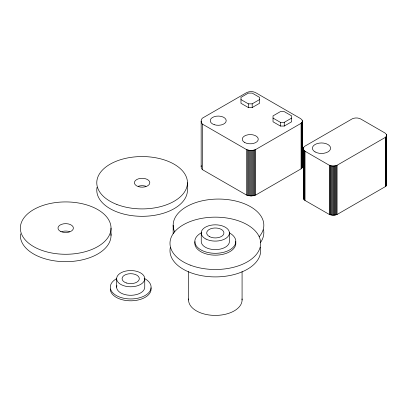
<?xml version="1.0" encoding="UTF-8"?>
<svg xmlns="http://www.w3.org/2000/svg" width="407" height="407" viewBox="0 0 407 407"><rect width="100%" height="100%" fill="white"/><g stroke="black" fill="none" stroke-linecap="round" stroke-linejoin="round"><path stroke-width="0.61" d="M302.381 121.128L301.908 122.502L301.094 123.316L255.627 149.557C252.528 150.829 248.825 150.773 245.848 149.191L202.304 124.049A11.742 6.777 0 0 1 202.304 118.208L246.505 92.689C249.313 91.214 252.889 91.214 255.703 92.689L300.559 118.59L301.908 119.755L302.381 121.128L302.381 166.656L301.908 168.035L301.094 168.844L255.627 195.09L251.104 195.976L246.581 195.09L202.304 169.582A11.742 6.777 0 0 1 201.292 165.654M386.65 135.322L386.218 136.579L385.47 137.322L337.082 165.257C334.447 166.336 331.293 166.29 328.759 164.942L305.021 151.236C303.042 150.203 302.915 147.288 304.889 146.174L352.452 118.717C355.097 117.633 358.262 117.679 360.8 119.032L384.981 132.992L386.457 134.468L386.65 184.554L386.218 185.811L385.47 186.554L337.082 214.489L334.869 215.12L332.407 215.211L329.38 214.489L305.021 200.468L303.775 199.171L303.51 197.207M240.975 99.588L248.346 103.841L252.192 103.841L259.564 99.588M252.192 107.545L259.564 103.286L259.564 97.365L252.192 93.106L248.346 93.106L240.975 97.365L240.975 103.286L248.346 107.545L252.192 107.545L252.192 103.841M273.031 118.096L280.403 122.349L284.249 122.349L291.621 118.096M284.249 126.053L291.621 121.795L291.621 115.873L284.249 111.615L280.403 111.615L273.031 115.873L273.031 121.795L280.403 126.053L284.249 126.053L284.249 122.349M386.457 183.699L386.65 184.554M302.167 165.73L302.381 166.656M386.599 134.89L386.599 184.982M386.457 134.468L386.457 185.404M386.218 136.579L386.218 185.811M385.887 136.966L385.887 186.197M385.47 137.322L385.47 186.554M337.082 165.257L337.082 214.489M336.396 165.522L336.396 214.754M335.653 165.735L335.653 214.962M334.869 165.888L334.869 215.12M334.061 165.98L334.061 215.211M333.231 166.01L333.231 215.242M332.407 165.98L332.407 215.211M331.593 165.888L331.593 215.12M330.81 165.735L330.81 214.962M330.072 165.522L330.072 214.754M329.38 165.257L329.38 214.489M305.021 151.236L305.021 200.468M304.512 150.834L304.512 200.066M304.095 150.402L304.095 199.633M303.708 147.492L303.775 199.171M303.551 149.461L303.551 158.928M303.551 197.431L303.551 198.692M303.51 147.975L303.51 154.919M303.418 148.474L303.434 198.199M302.33 120.66L302.33 167.129M302.167 122.059L302.167 167.587M301.908 122.502L301.908 168.035M301.546 122.924L301.546 168.452M301.094 123.316L301.094 168.844M280.403 122.349L280.403 126.053M255.627 149.557L255.627 195.09M254.818 149.873L254.818 195.401M253.948 150.117L253.948 195.65M253.027 150.3L253.027 195.828M252.07 150.407L252.07 195.94M251.104 150.448L251.104 195.976M250.132 150.407L250.132 195.94M249.181 150.3L249.181 195.828M248.346 103.841L248.346 107.545M248.26 150.117L248.26 195.65M247.39 149.873L247.39 195.401M246.581 149.557L246.581 195.09M242.079 271.555L242.079 299.959M229.395 232.428L229.395 240.944A14.103 8.14 0 0 1 216.244 249.598A14.103 8.14 0 0 1 201.251 242.007L201.251 233.496M202.304 124.049L202.304 169.582M201.16 121.128L201.16 166.656M188.563 271.555L188.563 299.959M187.444 182.733L187.444 190.14A45.335 26.175 0 0 1 139.637 216.275A45.335 26.175 0 0 1 97.044 187.291M173.163 225.234L173.163 232.636A45.335 26.175 0 0 0 173.204 233.776M144.75 278.668A14.052 8.115 0 0 1 123.667 285.694A14.052 8.115 0 0 1 123.667 271.642A14.052 8.115 0 0 1 144.75 278.668L144.75 287.179A14.052 8.115 0 0 1 129.314 295.253A14.052 8.115 0 0 1 116.911 285.597M116.641 278.668L116.641 287.179M111.019 228.093A45.335 26.175 0 0 1 43.02 250.763A45.335 26.175 0 0 1 43.02 205.428A45.335 26.175 0 0 1 111.019 228.093L111.019 235.495M144.149 278.327A20.401 11.778 0 0 1 145.737 295.141A20.401 11.778 0 0 1 116.585 295.686A20.401 11.778 0 0 1 116.27 278.851M150.987 287.8A20.401 11.778 0 0 1 131.761 300.793A20.401 11.778 0 0 1 110.297 289.031M229.406 232.87A20.503 11.839 0 0 1 229.777 249.867A20.503 11.839 0 0 1 200.336 249.552A20.503 11.839 0 0 1 201.806 232.575M235.587 241.529A20.503 11.839 0 0 1 215.405 255.164A20.503 11.839 0 0 1 195.034 241.626M242.023 298.952A26.76 15.451 0 0 1 215.323 315.41A26.76 15.451 0 0 1 188.624 298.952M260.271 247.314A45.335 26.175 0 0 1 215.323 276.902A45.335 26.175 0 0 1 170.375 247.314M138.253 186.284A7.708 4.452 0 0 1 145.96 186.284M174.71 232.005A45.335 26.175 0 0 1 222.939 199.186A45.335 26.175 0 0 1 259.157 236.808M263.563 229.787A45.335 26.175 0 0 1 260.383 242.653M110.923 233.786A45.335 26.175 0 0 1 65.685 261.67A45.335 26.175 0 0 1 20.447 233.786M61.833 231.644A7.708 4.452 0 0 1 69.536 231.644M126.389 282.972A8.613 4.97 0 0 0 139.311 278.668A8.613 4.97 0 0 0 126.389 274.359A8.613 4.97 0 0 0 126.389 282.972M190.135 265.089A45.335 26.175 0 0 0 260.561 245.039A45.335 26.175 0 0 0 195.274 219.851A45.335 26.175 0 0 0 190.135 265.089M209.641 236.701A8.613 4.97 0 0 0 223.769 233.933A8.613 4.97 0 0 0 212.556 228.251A8.613 4.97 0 0 0 209.641 236.701M206.023 239.082A14.103 8.14 0 0 0 229.151 234.549A14.103 8.14 0 0 0 210.79 225.254A14.103 8.14 0 0 0 206.023 239.082M315.074 151.913A9.091 5.25 0 0 0 330.281 149.562A9.091 5.25 0 0 0 319.149 143.132A9.091 5.25 0 0 0 315.074 151.913M244.617 142.455A7.992 4.614 0 0 0 257.992 140.39A7.992 4.614 0 0 0 248.199 134.737A7.992 4.614 0 0 0 244.617 142.455M214.214 124.679A7.992 4.614 0 0 0 226.206 120.686A7.992 4.614 0 0 0 214.214 116.687A7.992 4.614 0 0 0 214.214 124.679M116.921 204.497A45.335 26.175 0 0 0 187.347 184.447A45.335 26.175 0 0 0 122.059 159.259A45.335 26.175 0 0 0 116.921 204.497M138.253 186.589A7.708 4.452 0 0 0 149.817 182.733A7.708 4.452 0 0 0 138.253 178.882A7.708 4.452 0 0 0 138.253 186.589M60.236 231.237A7.708 4.452 0 0 0 73.128 229.243A7.708 4.452 0 0 0 63.69 223.794A7.708 4.452 0 0 0 60.236 231.237"/></g></svg>
